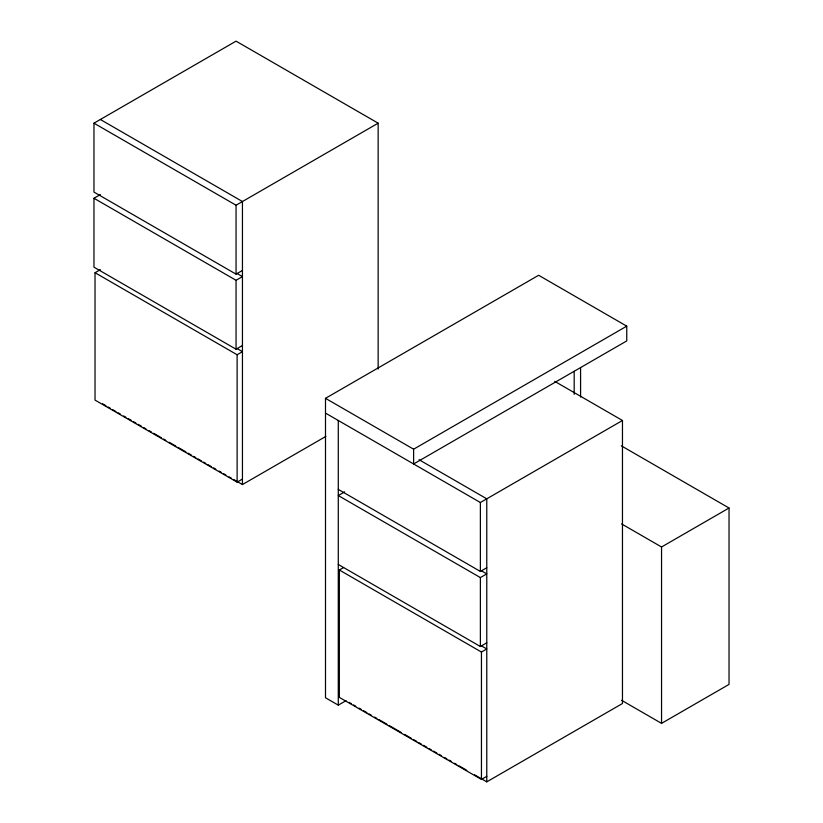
<?xml version="1.0" encoding="UTF-8"?>
<svg xmlns="http://www.w3.org/2000/svg" width="823" height="823" viewBox="0 0 823 823"><rect width="100%" height="100%" fill="white"/><g stroke="black" fill="none" stroke-linecap="round" stroke-linejoin="round"><path stroke-width="1.23" d="M242.446 270.448L236.057 274.141L93.966 192.098L93.966 123.183L236.057 41.15L378.148 123.183L378.148 369.074M242.446 345.516L236.057 349.209L93.966 267.177L93.966 198.261L100.355 194.567M242.446 479.058L237.117 482.134L95.026 400.101L95.026 272.711L100.355 269.635M93.966 123.183L236.057 205.225L378.148 123.183M93.966 198.261L236.057 280.293L242.446 276.6L236.901 273.401M95.026 272.711L237.117 354.754L242.446 351.668L236.901 348.468M346.061 700.661L338.284 705.146L325.496 697.76L325.496 398.332L538.633 275.273L626.756 326.155L626.756 340.917L413.619 463.977L413.619 449.204L626.756 326.155M233.567 479.428L242.446 484.562L325.867 436.396M344.683 491.856L338.284 495.549L480.375 577.581L486.774 573.898L481.218 570.689M486.774 776.346L481.445 779.432L339.354 697.39L339.354 570.01L343.613 567.541M325.496 413.095L480.375 502.514L622.466 420.481L622.466 703.511L486.774 781.85L474.562 774.803M338.284 489.397L480.375 571.429L486.774 567.736M338.284 564.465L480.375 646.508L486.774 642.814M621.581 523.912L661.548 546.986L729.034 508.017L729.034 684.397L661.548 723.366L621.581 700.291M339.354 570.01L481.445 652.042L486.774 648.966L481.218 645.757M554.753 381.378L622.466 420.481M100.355 119.489L242.446 201.532L242.446 484.562M621.355 445.85L729.034 508.017M325.496 398.332L413.619 449.204M419.051 459.728L486.774 498.82L486.774 781.85M102.577 403.805L105.91 405.729M108.122 407.004L110.344 408.29M112.566 409.576L115.899 411.5M118.121 412.776L120.333 414.062M123.666 415.985L125.888 417.261M128.11 418.547L131.443 420.471M133.655 421.746L135.877 423.032M138.099 424.318L141.433 426.232M143.655 427.518L145.866 428.804M149.2 430.727L151.422 432.003M153.644 433.289L161.411 437.774M163.633 439.05L165.855 440.336M169.178 442.26L175.844 446.107M178.066 447.383L185.833 451.868M188.056 453.154L191.378 455.078M193.6 456.364L195.823 457.639M198.045 458.925L201.378 460.849M203.59 462.125L205.812 463.411M208.034 464.686L211.367 466.61M213.589 467.896L215.801 469.172M219.134 471.095L221.356 472.381M223.578 473.667L225.8 474.943M229.123 476.867L231.345 478.153M349.117 702.379L351.339 703.655M353.561 704.941L355.783 706.227M359.116 708.15L361.328 709.426M363.55 710.712L366.883 712.636M369.105 713.911L371.317 715.197M374.65 717.121L376.872 718.397M379.094 719.683L386.861 724.168M389.084 725.454L401.295 732.501M404.628 734.425L411.284 738.272M413.506 739.548L416.839 741.472M419.051 742.758L421.273 744.033M423.495 745.319L426.828 747.243M429.05 748.519L431.262 749.804M433.484 751.09L436.818 753.014M439.04 754.29L441.262 755.576M444.585 757.499L446.807 758.775M449.029 760.061L451.251 761.337M454.584 763.26L456.796 764.546M459.018 765.832L466.785 770.318M661.548 546.986L661.548 723.366M580.585 367.583L580.585 397.067M574.187 371.276L574.187 394.34M481.445 652.042L481.445 779.432M480.375 502.514L480.375 571.429M480.375 577.581L480.375 646.508M338.284 420.481L338.284 705.146M237.117 354.754L237.117 482.134M236.057 205.225L236.057 274.141M236.057 280.293L236.057 349.209"/></g></svg>
